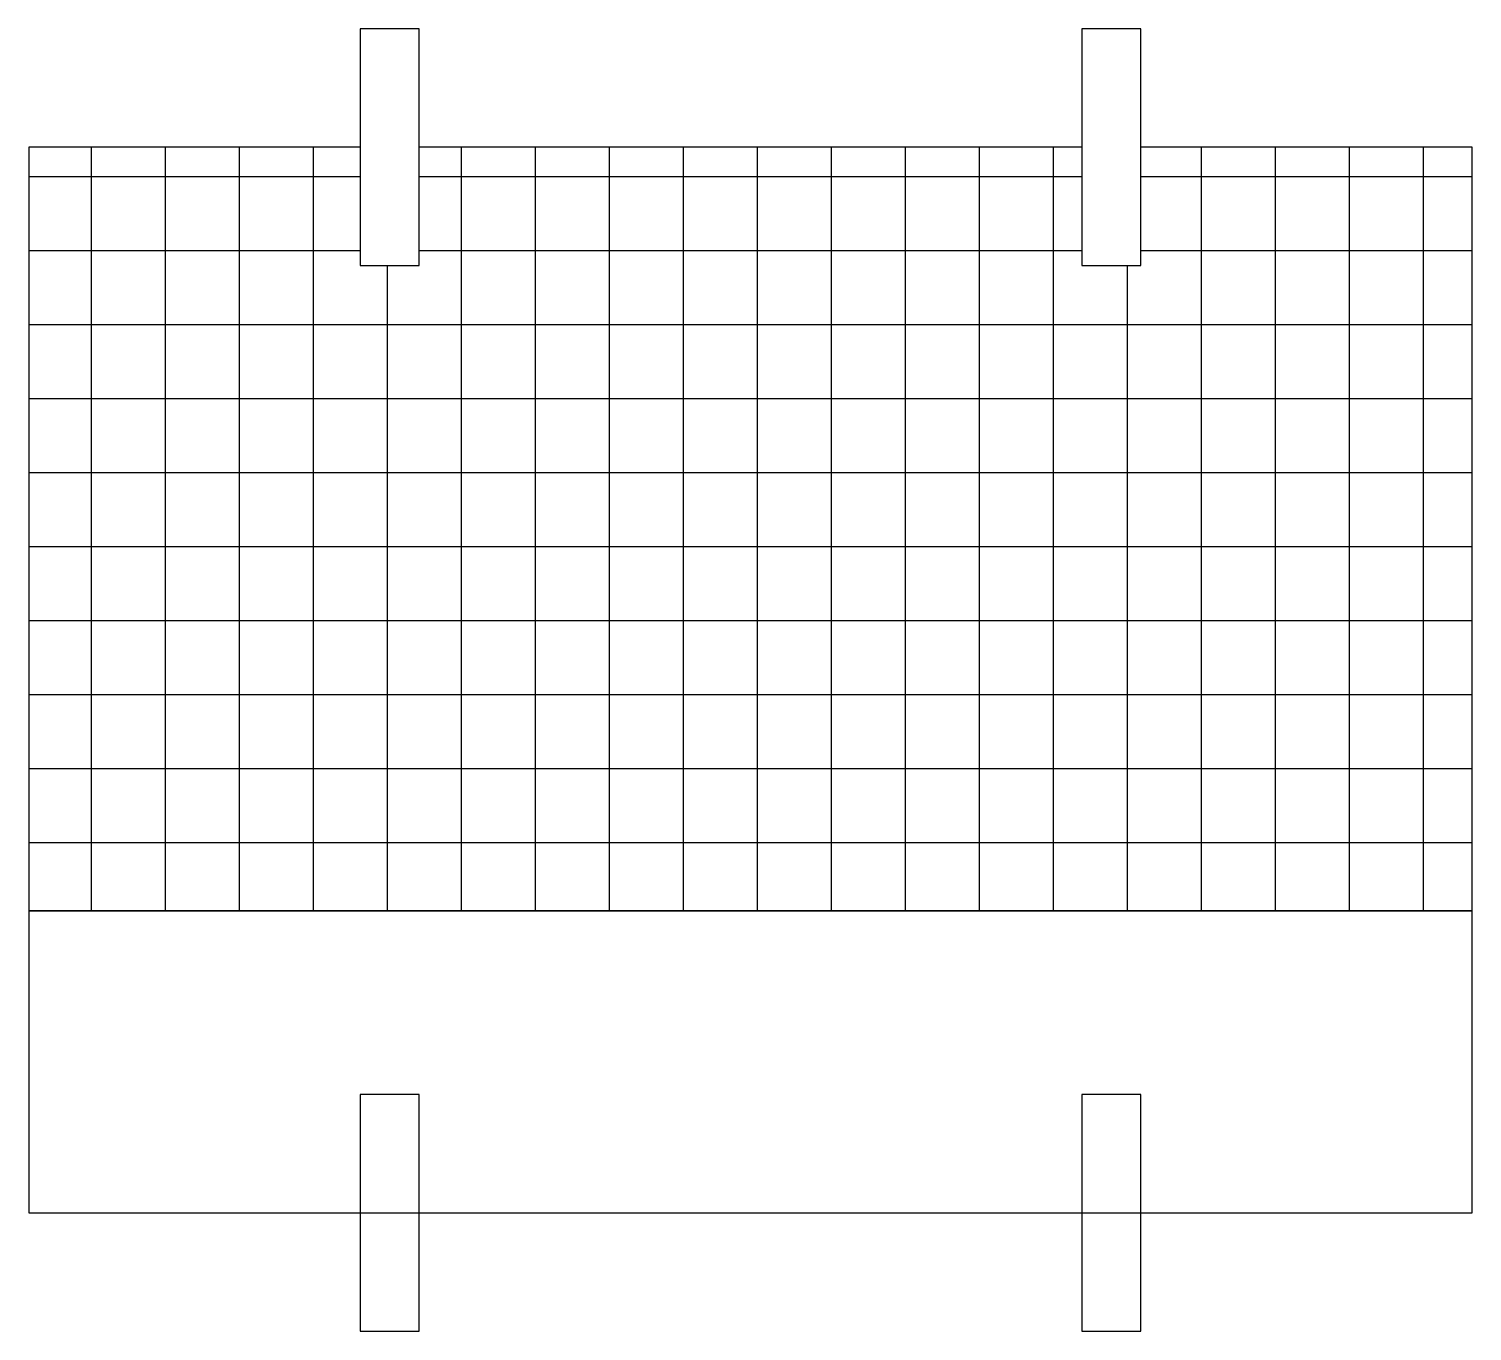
# Model space of a CAD drawing. Header units: inches. Extents: x 0 to 1219, y -100 to 1000.
import ezdxf

# ---------------------------------------------------------------- set-up
doc = ezdxf.new("R2010")
doc.units = ezdxf.units.IN
doc.header["$MEASUREMENT"] = 0
doc.layers.add('KwikScaf Matrix', color=7, linetype='Continuous')

# ---------------------------------------------------------------- blocks, each defined once
blk = doc.blocks.new('2D Brickguard 1.2 Metre')
at = {"extrusion": (1.22461e-16, -4.05736e-16, -1)}
h = blk.add_hatch(dxfattribs=at)
h.set_pattern_fill('NET', color=0, scale=500, style=0)
h.set_pattern_definition([(0, (9.636, 1e-14), (0, 62.5), []), (90, (9.636, 1e-14), (-62.5, 4e-15), [])])
h.paths.add_polyline_path([(0, 900), (-279.75, 900), (-279.75, 800), (-329.75, 800), (-329.75, 900), (-889.25, 900), (-889.25, 800), (-939.25, 800), (-939.25, 900), (-1219, 900), (-1219, 255), (0, 255)])
at = {"color": 0, "extrusion": (1.22461e-16, -4.05736e-16, -1)}
for p, q in [((279.75, 1000), (279.75, 800)), ((329.75, 1000), (279.75, 1000)), ((329.75, 800), (329.75, 1000)), ((889.25, 1000), (889.25, 800)), ((939.25, 1000), (889.25, 1000)), ((939.25, 800), (939.25, 1000)), ((0, 900), (0, 255)), ((279.75, 900), (0, 900)), ((889.25, 900), (329.75, 900)), ((1219, 900), (939.25, 900)), ((1219, 255), (1219, 900)), ((279.75, 800), (329.75, 800)), ((889.25, 800), (939.25, 800)), ((1219, 255), (0, 255)), ((0, 255), (1219, 255)), ((0, 255), (0, 0)), ((1219, 0), (1219, 255)), ((279.75, 100), (279.75, -100)), ((329.75, 100), (279.75, 100)), ((329.75, -100), (329.75, 100)), ((889.25, 100), (889.25, -100)), ((939.25, 100), (889.25, 100)), ((939.25, -100), (939.25, 100)), ((0, 0), (1219, 0)), ((279.75, -100), (329.75, -100)), ((889.25, -100), (939.25, -100))]:
    blk.add_line(p, q, dxfattribs=at)

msp = doc.modelspace()

# ---------------------------------------------------------------- block references
at = {"layer": 'KwikScaf Matrix'}
msp.add_blockref('2D Brickguard 1.2 Metre', (0, 0), dxfattribs=at)

doc.saveas('drawing.dxf')
